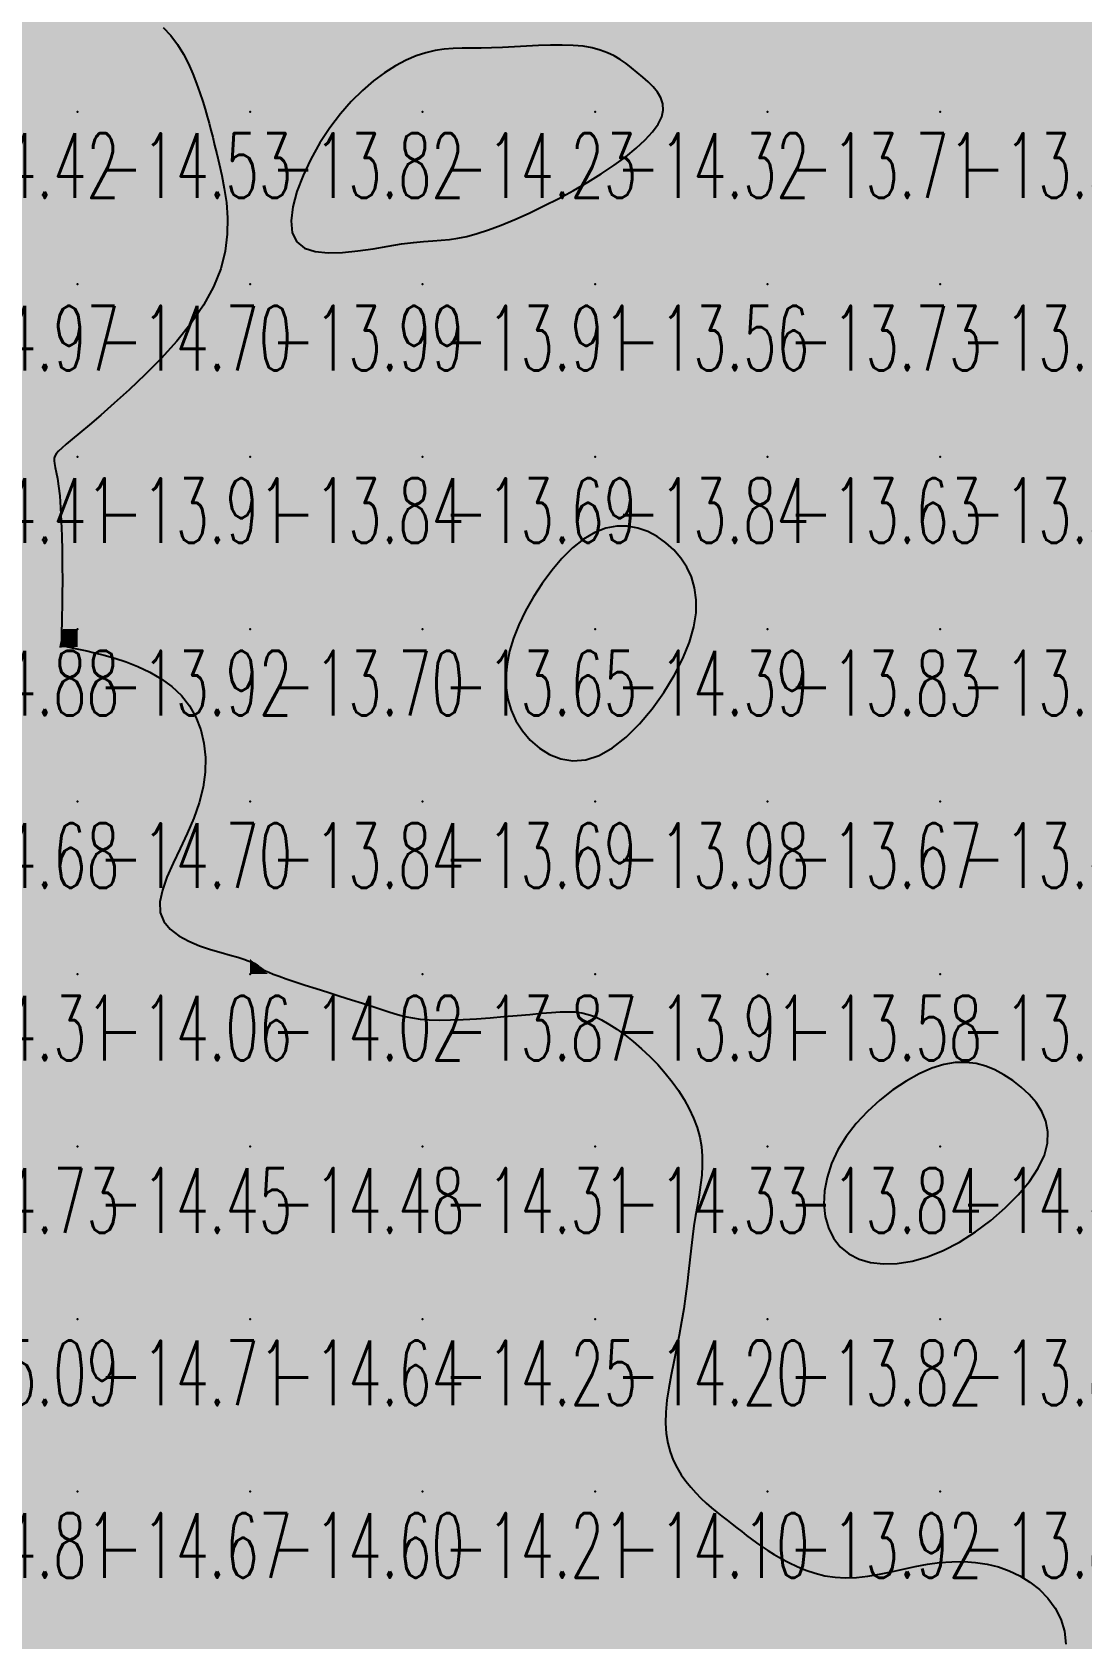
# Model space of a CAD drawing. Header units: millimetres. Extents: x 88261 to 90953, y 390274 to 392322.
# Drawn here: x 89897.6 to 89958.5, y 390488.7 to 390581.9 of the extents above; entities that cross this region are included whole.
import ezdxf
from ezdxf.enums import TextEntityAlignment as Align

# ---------------------------------------------------------------- set-up
doc = ezdxf.new("R2010")
doc.units = ezdxf.units.MM
doc.header["$LTSCALE"] = 25
for name, color, linetype in [('CN_03_00', 7, 'Continuous'), ('COTEAlt', 7, 'Continuous'), ('TN_COLORIAGE', 7, 'Continuous')]:
    doc.layers.add(name, color=color, linetype=linetype)
doc.styles.add('Simplex 1.0', font='Simplex.shx', dxfattribs={"width": 0.99, "height": 2.5})
doc.styles.get("Standard").update_dxf_attribs({"font": 'times.ttf'})

# ---------------------------------------------------------------- blocks, each defined once
blk = doc.blocks.new('COTE')
at = {"color": 0}
blk.add_point((0, 0), dxfattribs=at)
at = {"layer": 'COTEAlt'}
blk.add_attdef('ALT', text='', height=3.75, dxfattribs=at).set_placement((1.25, -1.25), align=Align.TOP_LEFT)

msp = doc.modelspace()

# ---------------------------------------------------------------- linework, layer by layer
at = {"layer": 'CN_03_00', "elevation": -14, "flags": 128}
msp.add_lwpolyline([(89905.209, 390582.118), (89905.65, 390581.65), (89906.039, 390581.133), (89906.379, 390580.582), (89906.675, 390580.01), (89906.931, 390579.434), (89907.151, 390578.869), (89907.34, 390578.328), (89907.503, 390577.828), (89907.642, 390577.378), (89907.765, 390576.964), (89907.875, 390576.569), (89907.98, 390576.173), (89908.084, 390575.758), (89908.193, 390575.307), (89908.313, 390574.799), (89908.449, 390574.217), (89908.602, 390573.548), (89908.752, 390572.795), (89908.872, 390571.969), (89908.937, 390571.08), (89908.921, 390570.138), (89908.799, 390569.151), (89908.546, 390568.131), (89908.135, 390567.087), (89907.552, 390566.029), (89906.825, 390564.975), (89905.992, 390563.939), (89905.092, 390562.941), (89904.164, 390561.996), (89903.246, 390561.121), (89902.377, 390560.334), (89901.595, 390559.651), (89900.932, 390559.084), (89900.384, 390558.624), (89899.941, 390558.256), (89899.592, 390557.964), (89899.327, 390557.735), (89899.134, 390557.554), (89899.004, 390557.405), (89898.925, 390557.274), (89898.887, 390557.147), (89898.884, 390557.006), (89898.908, 390556.835), (89898.953, 390556.619), (89899.012, 390556.34), (89899.079, 390555.983), (89899.147, 390555.531), (89899.209, 390554.967), (89899.259, 390554.283), (89899.299, 390553.504), (89899.328, 390552.659), (89899.348, 390551.782), (89899.359, 390550.903), (89899.364, 390550.055), (89899.361, 390549.269), (89899.354, 390548.577), (89899.342, 390548.002), (89899.329, 390547.54), (89899.318, 390547.175), (89899.312, 390546.896), (89899.313, 390546.687), (89899.326, 390546.537), (89899.352, 390546.43), (89899.396, 390546.355), (89899.46, 390546.297), (89899.554, 390546.251), (89899.686, 390546.21), (89899.865, 390546.167), (89900.101, 390546.118), (89900.402, 390546.055), (89900.777, 390545.974), (89901.236, 390545.867), (89901.782, 390545.729), (89902.398, 390545.554), (89903.061, 390545.336), (89903.747, 390545.069), (89904.434, 390544.747), (89905.099, 390544.365), (89905.719, 390543.916), (89906.272, 390543.394), (89906.737, 390542.796), (89907.109, 390542.129), (89907.388, 390541.401), (89907.57, 390540.623), (89907.654, 390539.802), (89907.639, 390538.948), (89907.523, 390538.071), (89907.303, 390537.178), (89906.985, 390536.281), (89906.601, 390535.389), (89906.188, 390534.515), (89905.785, 390533.67), (89905.431, 390532.866), (89905.163, 390532.114), (89905.02, 390531.426), (89905.04, 390530.814), (89905.248, 390530.286), (89905.619, 390529.837), (89906.115, 390529.459), (89906.695, 390529.143), (89907.323, 390528.882), (89907.959, 390528.667), (89908.564, 390528.489), (89909.1, 390528.341), (89909.537, 390528.215), (89909.881, 390528.108), (89910.144, 390528.016), (89910.34, 390527.937), (89910.484, 390527.868), (89910.588, 390527.807), (89910.667, 390527.75), (89910.734, 390527.695), (89910.802, 390527.64), (89910.885, 390527.58), (89910.993, 390527.513), (89911.14, 390527.437), (89911.336, 390527.347), (89911.594, 390527.241), (89911.926, 390527.115), (89912.344, 390526.968), (89912.855, 390526.796), (89913.441, 390526.604), (89914.083, 390526.398), (89914.758, 390526.184), (89915.445, 390525.967), (89916.122, 390525.752), (89916.768, 390525.546), (89917.36, 390525.354), (89917.886, 390525.181), (89918.358, 390525.028), (89918.796, 390524.896), (89919.222, 390524.786), (89919.655, 390524.698), (89920.116, 390524.633), (89920.626, 390524.592), (89921.205, 390524.575), (89921.867, 390524.582), (89922.596, 390524.61), (89923.37, 390524.654), (89924.167, 390524.711), (89924.965, 390524.774), (89925.741, 390524.841), (89926.473, 390524.907), (89927.138, 390524.967), (89927.721, 390525.016), (89928.232, 390525.05), (89928.684, 390525.062), (89929.094, 390525.046), (89929.478, 390524.997), (89929.85, 390524.907), (89930.227, 390524.773), (89930.623, 390524.586), (89931.05, 390524.344), (89931.504, 390524.051), (89931.976, 390523.711), (89932.457, 390523.33), (89932.94, 390522.913), (89933.416, 390522.467), (89933.877, 390521.996), (89934.313, 390521.506), (89934.718, 390521.002), (89935.088, 390520.486), (89935.42, 390519.961), (89935.711, 390519.427), (89935.959, 390518.886), (89936.16, 390518.34), (89936.313, 390517.791), (89936.414, 390517.24), (89936.462, 390516.689), (89936.464, 390516.136), (89936.429, 390515.578), (89936.364, 390515.013), (89936.279, 390514.438), (89936.181, 390513.853), (89936.079, 390513.253), (89935.982, 390512.637), (89935.895, 390512.002), (89935.817, 390511.35), (89935.742, 390510.68), (89935.667, 390509.993), (89935.586, 390509.288), (89935.496, 390508.568), (89935.391, 390507.831), (89935.268, 390507.08), (89935.124, 390506.314), (89934.966, 390505.542), (89934.806, 390504.77), (89934.654, 390504.007), (89934.52, 390503.261), (89934.415, 390502.54), (89934.348, 390501.851), (89934.33, 390501.203), (89934.37, 390500.602), (89934.463, 390500.046), (89934.602, 390499.533), (89934.783, 390499.058), (89934.999, 390498.62), (89935.243, 390498.214), (89935.509, 390497.839), (89935.791, 390497.489), (89936.083, 390497.164), (89936.383, 390496.859), (89936.687, 390496.574), (89936.994, 390496.305), (89937.3, 390496.05), (89937.603, 390495.808), (89937.901, 390495.575), (89938.191, 390495.35), (89938.472, 390495.13), (89938.748, 390494.914), (89939.026, 390494.7), (89939.31, 390494.486), (89939.608, 390494.27), (89939.925, 390494.051), (89940.266, 390493.827), (89940.639, 390493.595), (89941.046, 390493.357), (89941.488, 390493.119), (89941.963, 390492.891), (89942.47, 390492.683), (89943.006, 390492.504), (89943.569, 390492.362), (89944.159, 390492.268), (89944.772, 390492.231), (89945.408, 390492.257), (89946.063, 390492.334), (89946.734, 390492.451), (89947.418, 390492.591), (89948.111, 390492.742), (89948.812, 390492.89), (89949.516, 390493.02), (89950.22, 390493.119), (89950.922, 390493.174), (89951.617, 390493.181), (89952.303, 390493.135), (89952.975, 390493.033), (89953.63, 390492.872), (89954.264, 390492.647), (89954.874, 390492.356), (89955.457, 390491.995), (89956.005, 390491.561), (89956.501, 390491.057), (89956.924, 390490.485), (89957.253, 390489.849), (89957.469, 390489.153), (89957.549, 390488.4)], dxfattribs=at)
for points in [[(89924.072, 390570.389), (89924.809, 390570.666), (89925.599, 390570.993), (89926.429, 390571.365), (89927.282, 390571.774), (89928.142, 390572.214), (89928.994, 390572.677), (89929.822, 390573.156), (89930.61, 390573.645), (89931.348, 390574.139), (89932.024, 390574.633), (89932.628, 390575.122), (89933.149, 390575.601), (89933.577, 390576.067), (89933.9, 390576.513), (89934.109, 390576.936), (89934.197, 390577.331), (89934.175, 390577.701), (89934.062, 390578.047), (89933.872, 390578.372), (89933.624, 390578.68), (89933.333, 390578.972), (89933.016, 390579.25), (89932.69, 390579.519), (89932.368, 390579.779), (89932.043, 390580.027), (89931.708, 390580.258), (89931.354, 390580.47), (89930.97, 390580.658), (89930.549, 390580.817), (89930.081, 390580.944), (89929.558, 390581.034), (89928.973, 390581.085), (89928.338, 390581.104), (89927.666, 390581.096), (89926.971, 390581.07), (89926.267, 390581.034), (89925.569, 390580.994), (89924.889, 390580.959), (89924.243, 390580.935), (89923.64, 390580.927), (89923.074, 390580.928), (89922.534, 390580.925), (89922.012, 390580.908), (89921.496, 390580.866), (89920.976, 390580.787), (89920.443, 390580.66), (89919.885, 390580.475), (89919.297, 390580.222), (89918.682, 390579.896), (89918.048, 390579.497), (89917.405, 390579.021), (89916.758, 390578.467), (89916.116, 390577.833), (89915.487, 390577.116), (89914.878, 390576.314), (89914.3, 390575.432), (89913.774, 390574.497), (89913.321, 390573.544), (89912.964, 390572.606), (89912.725, 390571.718), (89912.629, 390570.913), (89912.696, 390570.225), (89912.949, 390569.69), (89913.402, 390569.329), (89914.023, 390569.126), (89914.773, 390569.05), (89915.61, 390569.073), (89916.496, 390569.165), (89917.388, 390569.299), (89918.247, 390569.445), (89919.033, 390569.573), (89919.716, 390569.663), (89920.31, 390569.721), (89920.84, 390569.761), (89921.331, 390569.796), (89921.808, 390569.84), (89922.296, 390569.909), (89922.821, 390570.014), (89923.407, 390570.171), (89924.072, 390570.389)], [(89926.035, 390541.339), (89926.49, 390540.802), (89927.019, 390540.336), (89927.615, 390539.966), (89928.267, 390539.713), (89928.967, 390539.604), (89929.707, 390539.66), (89930.476, 390539.905), (89931.265, 390540.354), (89932.056, 390540.981), (89932.829, 390541.75), (89933.563, 390542.626), (89934.239, 390543.573), (89934.838, 390544.556), (89935.34, 390545.54), (89935.724, 390546.489), (89935.977, 390547.374), (89936.103, 390548.192), (89936.114, 390548.945), (89936.02, 390549.635), (89935.832, 390550.267), (89935.56, 390550.841), (89935.216, 390551.363), (89934.81, 390551.833), (89934.352, 390552.252), (89933.849, 390552.612), (89933.307, 390552.899), (89932.732, 390553.103), (89932.131, 390553.211), (89931.509, 390553.212), (89930.873, 390553.093), (89930.229, 390552.843), (89929.584, 390552.456), (89928.947, 390551.947), (89928.327, 390551.336), (89927.735, 390550.646), (89927.18, 390549.896), (89926.672, 390549.107), (89926.221, 390548.301), (89925.836, 390547.499), (89925.526, 390546.717), (89925.295, 390545.96), (89925.144, 390545.227), (89925.075, 390544.518), (89925.09, 390543.833), (89925.192, 390543.173), (89925.383, 390542.536), (89925.663, 390541.923), (89926.035, 390541.339)], [(89951.369, 390511.701), (89952.297, 390512.288), (89953.191, 390512.955), (89954.029, 390513.68), (89954.783, 390514.441), (89955.43, 390515.219), (89955.945, 390515.992), (89956.301, 390516.739), (89956.483, 390517.442), (89956.504, 390518.099), (89956.386, 390518.709), (89956.149, 390519.273), (89955.817, 390519.791), (89955.41, 390520.263), (89954.949, 390520.69), (89954.458, 390521.071), (89953.952, 390521.405), (89953.432, 390521.686), (89952.894, 390521.905), (89952.333, 390522.054), (89951.745, 390522.124), (89951.125, 390522.108), (89950.47, 390521.996), (89949.774, 390521.781), (89949.037, 390521.458), (89948.277, 390521.034), (89947.512, 390520.522), (89946.762, 390519.933), (89946.049, 390519.28), (89945.391, 390518.573), (89944.81, 390517.825), (89944.325, 390517.047), (89943.952, 390516.252), (89943.694, 390515.453), (89943.549, 390514.666), (89943.515, 390513.906), (89943.591, 390513.187), (89943.776, 390512.524), (89944.067, 390511.933), (89944.462, 390511.428), (89944.96, 390511.021), (89945.55, 390510.718), (89946.222, 390510.521), (89946.965, 390510.433), (89947.769, 390510.455), (89948.622, 390510.591), (89949.514, 390510.843), (89950.434, 390511.213), (89951.369, 390511.701)]]:
    msp.add_lwpolyline(points, close=True, dxfattribs=at)
at = {"layer": 'TN_COLORIAGE', "color": 221}
for points in [[(89907.746, 390577.239, -13.577), (89905.815, 390582.806, -13.577), (89910.249, 390577.239, -13.577), (89910.249, 390587.239, -13.577)], [(89914.576, 390577.239, -13.648), (89920.249, 390581.221, -13.648), (89910.249, 390577.239, -13.648), (89920.249, 390587.239, -13.648)], [(89910.249, 390587.239, -13.648), (89910.249, 390577.239, -13.648), (89920.249, 390587.239, -13.648)], [(89920.249, 390581.221, -13.566), (89923.74, 390580.73, -13.566), (89920.249, 390587.239, -13.566), (89930.249, 390587.239, -13.566)], [(89923.74, 390580.73, -13.566), (89930.249, 390581.468, -13.566), (89930.249, 390587.239, -13.566)], [(89930.249, 390581.468, -13), (89932.611, 390579.602, -13), (89930.249, 390587.239, -13), (89940.044, 390587.034, -13)], [(89935.449, 390577.239, -13), (89932.611, 390579.602, -13), (89940.249, 390577.239, -13), (89940.044, 390587.034, -13)], [(89940.044, 390587.034, -13.707), (89940.249, 390586.864, -13.707), (89940.249, 390577.239, -13.707)], [(89940.249, 390577.239, -13), (89940.249, 390586.864, -13), (89950.249, 390587.239, -13), (89941.71, 390587.239, -13)], [(89940.249, 390577.239, -13.161), (89950.249, 390577.239, -13.161), (89950.249, 390587.239, -13.161)], [(89950.249, 390587.239, -13.404), (89950.249, 390577.239, -13.404), (89960.249, 390587.239, -13.404)], [(89950.249, 390577.239, -13.404), (89960.249, 390577.239, -13.404), (89960.249, 390587.239, -13.404)], [(89907.746, 390577.239, -13.823), (89908.216, 390575.206, -13.823), (89910.249, 390577.239, -13.823)], [(89910.087, 390567.239, -13.823), (89908.216, 390575.206, -13.823), (89910.249, 390567.239, -13.823), (89910.249, 390577.239, -13.823)], [(89910.718, 390567.709, -13.823), (89914.576, 390577.239, -13.823), (89910.249, 390567.239, -13.823), (89910.249, 390577.239, -13.823)], [(89930.249, 390567.239, -13.707), (89940.249, 390567.239, -13.707), (89940.249, 390577.239, -13.707)], [(89935.449, 390577.239, -13.558), (89930.249, 390573.055, -13.558), (89940.249, 390577.239, -13.558), (89930.249, 390567.239, -13.558)], [(89940.249, 390567.239, -13.34), (89950.249, 390567.239, -13.34), (89950.249, 390577.239, -13.34)], [(89940.249, 390577.239, -13.34), (89940.249, 390567.239, -13.34), (89950.249, 390577.239, -13.34)], [(89950.249, 390567.239, -13.798), (89960.249, 390567.239, -13.798), (89960.249, 390577.239, -13.798)], [(89950.249, 390577.239, -13.798), (89950.249, 390567.239, -13.798), (89960.249, 390577.239, -13.798)], [(89922.486, 390569.477, -13.558), (89930.249, 390573.055, -13.558), (89920.249, 390567.239, -13.558), (89930.249, 390567.239, -13.558)], [(89910.718, 390567.709, -13.908), (89920.249, 390570.064, -13.908), (89910.249, 390567.239, -13.908), (89920.249, 390567.239, -13.908)], [(89920.249, 390570.064, -13.908), (89922.486, 390569.477, -13.908), (89920.249, 390567.239, -13.908)], [(89910.087, 390567.239, -13.912), (89900.249, 390558.357, -13.912), (89910.249, 390567.239, -13.912), (89900.249, 390557.239, -13.912)], [(89900.249, 390557.239, -13.989), (89910.249, 390557.239, -13.989), (89910.249, 390567.239, -13.989)], [(89910.249, 390557.239, -13.908), (89920.249, 390557.239, -13.908), (89920.249, 390567.239, -13.908)], [(89910.249, 390567.239, -13.908), (89910.249, 390557.239, -13.908), (89920.249, 390567.239, -13.908)], [(89920.249, 390557.239, -13.558), (89930.249, 390557.239, -13.558), (89930.249, 390567.239, -13.558)], [(89920.249, 390567.239, -13.558), (89920.249, 390557.239, -13.558), (89930.249, 390567.239, -13.558)], [(89930.249, 390557.239, -13.727), (89940.249, 390557.239, -13.727), (89940.249, 390567.239, -13.727)], [(89930.249, 390567.239, -13.727), (89930.249, 390557.239, -13.727), (89940.249, 390567.239, -13.727)], [(89940.249, 390557.239, -13.136), (89950.249, 390557.239, -13.136), (89950.249, 390567.239, -13.136)], [(89940.249, 390567.239, -13.136), (89940.249, 390557.239, -13.136), (89950.249, 390567.239, -13.136)], [(89950.249, 390567.239, -13.139), (89950.249, 390557.239, -13.139), (89960.249, 390567.239, -13.139)], [(89950.249, 390557.239, -13.139), (89960.249, 390557.239, -13.139), (89960.249, 390567.239, -13.139)], [(89898.49, 390557.239, -13.912), (89900.249, 390558.357, -13.912), (89900.249, 390557.239, -13.912)], [(89898.49, 390557.239, -13.912), (89899.34, 390556.331, -13.912), (89900.249, 390557.239, -13.912)], [(89899.4, 390547.239, -13.912), (89899.34, 390556.331, -13.912), (89900.249, 390547.239, -13.912), (89900.249, 390557.239, -13.912)], [(89900.249, 390547.239, -13.837), (89910.249, 390547.239, -13.837), (89910.249, 390557.239, -13.837)], [(89900.249, 390557.239, -13.837), (89900.249, 390547.239, -13.837), (89910.249, 390557.239, -13.837)], [(89910.249, 390547.239, -13.695), (89920.249, 390547.239, -13.695), (89920.249, 390557.239, -13.695)], [(89910.249, 390557.239, -13.695), (89910.249, 390547.239, -13.695), (89920.249, 390557.239, -13.695)], [(89930.249, 390554.369, -13.646), (89925.023, 390547.239, -13.646), (89930.249, 390557.239, -13.646), (89920.249, 390547.239, -13.646)], [(89920.249, 390557.239, -13.844), (89920.249, 390547.239, -13.844), (89930.249, 390557.239, -13.844)], [(89930.249, 390554.369, -13.628), (89935.356, 390552.347, -13.628), (89930.249, 390557.239, -13.628), (89940.249, 390557.239, -13.628)], [(89937.185, 390547.239, -13.628), (89935.356, 390552.347, -13.628), (89940.249, 390547.239, -13.628), (89940.249, 390557.239, -13.628)], [(89940.249, 390547.239, -13.377), (89950.249, 390547.239, -13.377), (89950.249, 390557.239, -13.377)], [(89940.249, 390557.239, -13.377), (89940.249, 390547.239, -13.377), (89950.249, 390557.239, -13.377)], [(89950.249, 390547.239, -13.016), (89960.249, 390547.239, -13.016), (89960.249, 390557.239, -13.016)], [(89950.249, 390557.239, -13.016), (89950.249, 390547.239, -13.016), (89960.249, 390557.239, -13.016)], [(89899.181, 390546.172, -13.919), (89900.249, 390546.2, -13.919), (89900.249, 390547.239, -13.919)], [(89899.181, 390546.172, -13.919), (89899.4, 390547.239, -13.919), (89900.249, 390547.239, -13.919)], [(89900.249, 390546.2, -13.699), (89907.24, 390544.231, -13.699), (89900.249, 390547.239, -13.699), (89910.249, 390547.239, -13.699)], [(89908.421, 390537.239, -13.699), (89907.24, 390544.231, -13.699), (89910.249, 390537.239, -13.699), (89910.249, 390547.239, -13.699)], [(89910.249, 390537.239, -13.646), (89920.249, 390537.239, -13.646), (89920.249, 390547.239, -13.646)], [(89910.249, 390547.239, -13.646), (89910.249, 390537.239, -13.646), (89920.249, 390547.239, -13.646)], [(89924.677, 390541.668, -13.646), (89925.023, 390547.239, -13.646), (89920.249, 390537.239, -13.646), (89920.249, 390547.239, -13.646)], [(89930.249, 390537.239, -13.829), (89940.249, 390537.239, -13.829), (89940.249, 390547.239, -13.829)], [(89930.249, 390537.631, -13.829), (89937.185, 390547.239, -13.829), (89930.249, 390537.239, -13.829), (89940.249, 390547.239, -13.829)], [(89940.249, 390537.239, -13.785), (89950.249, 390537.239, -13.785), (89950.249, 390547.239, -13.785)], [(89940.249, 390547.239, -13.785), (89940.249, 390537.239, -13.785), (89950.249, 390547.239, -13.785)], [(89950.249, 390537.239, -13.3), (89960.249, 390537.239, -13.3), (89960.249, 390547.239, -13.3)], [(89950.249, 390547.239, -13.3), (89950.249, 390537.239, -13.3), (89960.249, 390547.239, -13.3)], [(89930.249, 390537.631, -13.692), (89924.677, 390541.668, -13.692), (89930.249, 390537.239, -13.692), (89920.249, 390537.239, -13.692)], [(89902.892, 390529.883, -13.843), (89908.421, 390537.239, -13.843), (89910.249, 390537.239, -13.843)], [(89910.249, 390528.115, -13.843), (89902.892, 390529.883, -13.843), (89910.249, 390537.239, -13.843)], [(89910.249, 390528.115, -13.692), (89910.714, 390527.704, -13.692), (89910.249, 390537.239, -13.692), (89920.249, 390537.239, -13.692)], [(89911.299, 390527.239, -13.692), (89910.714, 390527.704, -13.692), (89920.249, 390527.239, -13.692), (89920.249, 390537.239, -13.692)], [(89920.249, 390527.239, -13.984), (89930.249, 390527.239, -13.984), (89930.249, 390537.239, -13.984)], [(89920.249, 390537.239, -13.984), (89920.249, 390527.239, -13.984), (89930.249, 390537.239, -13.984)], [(89930.249, 390537.239, -13.665), (89930.249, 390527.239, -13.665), (89940.249, 390537.239, -13.665)], [(89930.249, 390527.239, -13.665), (89940.249, 390527.239, -13.665), (89940.249, 390537.239, -13.665)], [(89940.249, 390537.239, -13.432), (89940.249, 390527.239, -13.432), (89950.249, 390537.239, -13.432)], [(89940.249, 390527.239, -13.432), (89950.249, 390527.239, -13.432), (89950.249, 390537.239, -13.432)], [(89950.249, 390527.239, -13.043), (89960.249, 390527.239, -13.043), (89960.249, 390537.239, -13.043)], [(89950.249, 390537.239, -13.043), (89950.249, 390527.239, -13.043), (89960.249, 390537.239, -13.043)], [(89911.299, 390527.239, -13.872), (89918.154, 390525.144, -13.872), (89920.249, 390527.239, -13.872)], [(89920.249, 390524.308, -13.872), (89918.154, 390525.144, -13.872), (89920.249, 390527.239, -13.872)], [(89928.083, 390525.073, -13.872), (89920.249, 390524.308, -13.872), (89930.249, 390527.239, -13.872), (89920.249, 390527.239, -13.872)], [(89928.083, 390525.073, -13.915), (89930.249, 390525.199, -13.915), (89930.249, 390527.239, -13.915)], [(89930.249, 390525.199, -13.578), (89934.659, 390521.649, -13.578), (89930.249, 390527.239, -13.578), (89940.249, 390527.239, -13.578)], [(89936.995, 390517.239, -13.578), (89934.659, 390521.649, -13.578), (89940.249, 390517.239, -13.578), (89940.249, 390527.239, -13.578)], [(89940.249, 390527.239, -13.698), (89940.249, 390517.239, -13.698), (89950.249, 390527.239, -13.698)], [(89943.085, 390517.239, -13.698), (89950.249, 390522.974, -13.698), (89940.249, 390517.239, -13.698), (89950.249, 390527.239, -13.698)], [(89950.249, 390522.974, -13.465), (89954.562, 390521.553, -13.465), (89950.249, 390527.239, -13.465), (89960.249, 390527.239, -13.465)], [(89958.249, 390517.239, -13.465), (89954.562, 390521.553, -13.465), (89960.249, 390517.239, -13.465), (89960.249, 390527.239, -13.465)], [(89935.845, 390512.835, -13.817), (89935.517, 390507.239, -13.817), (89940.249, 390517.239, -13.817), (89940.249, 390507.239, -13.817)], [(89935.845, 390512.835, -13.839), (89936.995, 390517.239, -13.839), (89940.249, 390517.239, -13.839)], [(89943.085, 390517.239, -13.817), (89943.36, 390510.351, -13.817), (89940.249, 390517.239, -13.817), (89940.249, 390507.239, -13.817)], [(89958.249, 390517.239, -13.851), (89950.249, 390509.922, -13.851), (89960.249, 390517.239, -13.851), (89950.249, 390507.239, -13.851)], [(89950.249, 390507.239, -13.899), (89960.249, 390507.239, -13.899), (89960.249, 390517.239, -13.899)], [(89950.249, 390509.922, -13.817), (89943.36, 390510.351, -13.817), (89950.249, 390507.239, -13.817), (89940.249, 390507.239, -13.817)], [(89933.695, 390500.685, -13.817), (89935.517, 390507.239, -13.817), (89940.249, 390507.239, -13.817)], [(89935.687, 390497.239, -13.817), (89933.695, 390500.685, -13.817), (89940.249, 390497.239, -13.817), (89940.249, 390507.239, -13.817)], [(89940.249, 390497.239, -13.851), (89950.249, 390497.239, -13.851), (89950.249, 390507.239, -13.851)], [(89940.249, 390507.239, -13.851), (89940.249, 390497.239, -13.851), (89950.249, 390507.239, -13.851)], [(89950.249, 390507.239, -13.545), (89950.249, 390497.239, -13.545), (89960.249, 390507.239, -13.545)], [(89950.249, 390497.239, -13.545), (89960.249, 390497.239, -13.545), (89960.249, 390507.239, -13.545)], [(89935.687, 390497.239, -13.919), (89938.303, 390495.293, -13.919), (89940.249, 390497.239, -13.919)], [(89940.249, 390493.688, -13.919), (89938.303, 390495.293, -13.919), (89940.249, 390497.239, -13.919)], [(89940.249, 390493.688, -13.804), (89944.534, 390491.525, -13.804), (89940.249, 390497.239, -13.804), (89950.249, 390497.239, -13.804)], [(89944.534, 390491.525, -13.804), (89950.249, 390493.602, -13.804), (89950.249, 390497.239, -13.804)], [(89950.249, 390493.602, -13.725), (89955.792, 390492.782, -13.725), (89950.249, 390497.239, -13.725), (89960.249, 390497.239, -13.725)], [(89959.324, 390487.239, -13.725), (89955.792, 390492.782, -13.725), (89960.249, 390487.239, -13.725), (89960.249, 390497.239, -13.725)]]:
    msp.add_solid(points, dxfattribs=at)
at = {"layer": 'TN_COLORIAGE', "color": 231}
for points in [[(89900.249, 390577.239, -14), (89900.249, 390584.245, -14), (89890.249, 390577.239, -14), (89896.736, 390583.726, -14)], [(89905.815, 390582.806, -14.532), (89900.249, 390584.245, -14.532), (89900.249, 390577.239, -14.532)], [(89905.815, 390582.806, -14.532), (89907.746, 390577.239, -14.532), (89900.249, 390577.239, -14.532)], [(89920.249, 390581.221, -14.233), (89914.576, 390577.239, -14.233), (89920.249, 390577.239, -14.233)], [(89930.249, 390577.239, -14), (89930.249, 390581.468, -14), (89920.249, 390577.239, -14), (89923.74, 390580.73, -14)], [(89923.74, 390580.73, -14.233), (89920.249, 390581.221, -14.233), (89920.249, 390577.239, -14.233)], [(89932.611, 390579.602, -14.318), (89930.249, 390581.468, -14.318), (89930.249, 390577.239, -14.318)], [(89932.611, 390579.602, -14.318), (89935.449, 390577.239, -14.318), (89930.249, 390577.239, -14.318)], [(89890.249, 390577.239, -14.532), (89890.249, 390567.239, -14.532), (89900.249, 390577.239, -14.532)], [(89890.249, 390567.239, -14.532), (89900.249, 390567.239, -14.532), (89900.249, 390577.239, -14.532)], [(89900.249, 390567.239, -14), (89908.216, 390575.206, -14), (89900.249, 390577.239, -14), (89907.746, 390577.239, -14)], [(89920.249, 390570.064, -14.233), (89910.718, 390567.709, -14.233), (89920.249, 390577.239, -14.233)], [(89914.576, 390577.239, -14.233), (89910.718, 390567.709, -14.233), (89920.249, 390577.239, -14.233)], [(89930.249, 390577.239, -14), (89922.486, 390569.477, -14), (89920.249, 390577.239, -14), (89920.249, 390570.064, -14)], [(89930.249, 390573.055, -14.318), (89922.486, 390569.477, -14.318), (89930.249, 390577.239, -14.318)], [(89930.249, 390573.055, -14.318), (89935.449, 390577.239, -14.318), (89930.249, 390577.239, -14.318)], [(89908.216, 390575.206, -14.696), (89910.087, 390567.239, -14.696), (89900.249, 390567.239, -14.696)], [(89890.249, 390567.239, -14.696), (89890.249, 390557.239, -14.696), (89900.249, 390567.239, -14.696)], [(89900.249, 390567.239, -14), (89900.249, 390558.357, -14), (89890.249, 390557.239, -14), (89898.49, 390557.239, -14)], [(89900.249, 390558.357, -14.696), (89910.087, 390567.239, -14.696), (89900.249, 390567.239, -14.696)], [(89890.249, 390547.239, -14), (89899.34, 390556.331, -14), (89890.249, 390557.239, -14), (89898.49, 390557.239, -14)], [(89899.34, 390556.331, -14.876), (89899.4, 390547.239, -14.876), (89890.249, 390547.239, -14.876)], [(89925.023, 390547.239, -14.388), (89930.249, 390554.369, -14.388), (89930.249, 390547.239, -14.388)], [(89935.356, 390552.347, -14.388), (89930.249, 390554.369, -14.388), (89930.249, 390547.239, -14.388)], [(89935.356, 390552.347, -14.388), (89937.185, 390547.239, -14.388), (89930.249, 390547.239, -14.388)], [(89890.249, 390547.239, -14), (89899.4, 390547.239, -14), (89890.249, 390537.239, -14), (89899.181, 390546.172, -14)], [(89925.023, 390547.239, -14.388), (89924.677, 390541.668, -14.388), (89930.249, 390547.239, -14.388)], [(89924.677, 390541.668, -14.388), (89930.249, 390537.631, -14.388), (89930.249, 390547.239, -14.388)], [(89937.185, 390547.239, -14.388), (89930.249, 390537.631, -14.388), (89930.249, 390547.239, -14.388)], [(89900.249, 390537.239, -14), (89900.249, 390546.2, -14), (89890.249, 390537.239, -14), (89899.181, 390546.172, -14)], [(89907.24, 390544.231, -14.7), (89900.249, 390546.2, -14.7), (89900.249, 390537.239, -14.7)], [(89907.24, 390544.231, -14.7), (89908.421, 390537.239, -14.7), (89900.249, 390537.239, -14.7)], [(89890.249, 390537.239, -14.7), (89890.249, 390527.239, -14.7), (89900.249, 390537.239, -14.7)], [(89890.249, 390527.239, -14.7), (89900.249, 390527.239, -14.7), (89900.249, 390537.239, -14.7)], [(89900.249, 390537.239, -14), (89908.421, 390537.239, -14), (89900.249, 390527.239, -14), (89902.892, 390529.883, -14)], [(89900.249, 390527.239, -14), (89902.892, 390529.883, -14), (89910.249, 390527.239, -14), (89910.249, 390528.115, -14)], [(89910.714, 390527.704, -14.015), (89910.249, 390528.115, -14.015), (89910.249, 390527.239, -14.015)], [(89910.714, 390527.704, -14.015), (89911.299, 390527.239, -14.015), (89910.249, 390527.239, -14.015)], [(89890.249, 390527.239, -14.056), (89890.249, 390517.239, -14.056), (89900.249, 390527.239, -14.056)], [(89890.249, 390517.239, -14.056), (89900.249, 390517.239, -14.056), (89900.249, 390527.239, -14.056)], [(89900.249, 390527.239, -14.015), (89900.249, 390517.239, -14.015), (89910.249, 390527.239, -14.015)], [(89900.249, 390517.239, -14.015), (89910.249, 390517.239, -14.015), (89910.249, 390527.239, -14.015)], [(89910.249, 390517.239, -14), (89918.154, 390525.144, -14), (89910.249, 390527.239, -14), (89911.299, 390527.239, -14)], [(89910.249, 390517.239, -14), (89918.154, 390525.144, -14), (89920.249, 390517.239, -14), (89920.249, 390524.308, -14)], [(89930.249, 390517.239, -14), (89930.249, 390525.199, -14), (89920.249, 390517.239, -14), (89928.083, 390525.073, -14)], [(89920.249, 390524.308, -14.309), (89928.083, 390525.073, -14.309), (89920.249, 390517.239, -14.309)], [(89934.659, 390521.649, -14.333), (89930.249, 390525.199, -14.333), (89930.249, 390517.239, -14.333)], [(89950.249, 390522.974, -14.406), (89943.085, 390517.239, -14.406), (89950.249, 390517.239, -14.406)], [(89954.562, 390521.553, -14.406), (89950.249, 390522.974, -14.406), (89950.249, 390517.239, -14.406)], [(89934.659, 390521.649, -14.333), (89936.995, 390517.239, -14.333), (89930.249, 390517.239, -14.333)], [(89954.562, 390521.553, -14.406), (89958.249, 390517.239, -14.406), (89950.249, 390517.239, -14.406)], [(89890.249, 390509.687, -14.448), (89891.624, 390508.615, -14.448), (89890.249, 390517.239, -14.448), (89900.249, 390517.239, -14.448)], [(89892.603, 390507.239, -14.448), (89891.624, 390508.615, -14.448), (89900.249, 390507.239, -14.448), (89900.249, 390517.239, -14.448)], [(89900.249, 390517.239, -14.483), (89900.249, 390507.239, -14.483), (89910.249, 390517.239, -14.483)], [(89900.249, 390507.239, -14.483), (89910.249, 390507.239, -14.483), (89910.249, 390517.239, -14.483)], [(89910.249, 390517.239, -14.309), (89910.249, 390507.239, -14.309), (89920.249, 390517.239, -14.309)], [(89910.249, 390507.239, -14.309), (89920.249, 390507.239, -14.309), (89920.249, 390517.239, -14.309)], [(89920.249, 390517.239, -14.333), (89920.249, 390507.239, -14.333), (89930.249, 390517.239, -14.333)], [(89920.249, 390507.239, -14.333), (89930.249, 390507.239, -14.333), (89930.249, 390517.239, -14.333)], [(89930.249, 390517.239, -14), (89936.995, 390517.239, -14), (89930.249, 390507.239, -14), (89935.845, 390512.835, -14)], [(89943.36, 390510.351, -14.406), (89943.085, 390517.239, -14.406), (89950.249, 390517.239, -14.406)], [(89943.36, 390510.351, -14.406), (89950.249, 390509.922, -14.406), (89950.249, 390517.239, -14.406)], [(89950.249, 390509.922, -14.406), (89958.249, 390517.239, -14.406), (89950.249, 390517.239, -14.406)], [(89935.517, 390507.239, -14.204), (89935.845, 390512.835, -14.204), (89930.249, 390507.239, -14.204)], [(89890.249, 390504.057, -14.714), (89892.603, 390507.239, -14.714), (89890.249, 390497.239, -14.714), (89900.249, 390507.239, -14.714)], [(89890.249, 390497.239, -14.714), (89900.249, 390497.239, -14.714), (89900.249, 390507.239, -14.714)], [(89900.249, 390507.239, -14.642), (89900.249, 390497.239, -14.642), (89910.249, 390507.239, -14.642)], [(89900.249, 390497.239, -14.642), (89910.249, 390497.239, -14.642), (89910.249, 390507.239, -14.642)], [(89910.249, 390507.239, -14.253), (89910.249, 390497.239, -14.253), (89920.249, 390507.239, -14.253)], [(89910.249, 390497.239, -14.253), (89920.249, 390497.239, -14.253), (89920.249, 390507.239, -14.253)], [(89920.249, 390507.239, -14.204), (89920.249, 390497.239, -14.204), (89930.249, 390507.239, -14.204)], [(89920.249, 390497.239, -14.204), (89930.249, 390497.239, -14.204), (89930.249, 390507.239, -14.204)], [(89930.249, 390507.239, -14), (89935.517, 390507.239, -14), (89930.249, 390497.239, -14), (89933.695, 390500.685, -14)], [(89933.695, 390500.685, -14.096), (89935.687, 390497.239, -14.096), (89930.249, 390497.239, -14.096)], [(89890.249, 390492.176, -14.669), (89893.82, 390490.811, -14.669), (89890.249, 390497.239, -14.669), (89900.249, 390497.239, -14.669)], [(89895.696, 390487.239, -14.669), (89893.82, 390490.811, -14.669), (89900.249, 390487.239, -14.669), (89900.249, 390497.239, -14.669)], [(89900.249, 390487.239, -14.6), (89910.249, 390487.239, -14.6), (89910.249, 390497.239, -14.6)], [(89900.249, 390497.239, -14.6), (89900.249, 390487.239, -14.6), (89910.249, 390497.239, -14.6)], [(89910.249, 390497.239, -14.209), (89910.249, 390487.239, -14.209), (89920.249, 390497.239, -14.209)], [(89910.249, 390487.239, -14.209), (89920.249, 390487.239, -14.209), (89920.249, 390497.239, -14.209)], [(89920.249, 390497.239, -14.096), (89920.249, 390487.239, -14.096), (89930.249, 390497.239, -14.096)], [(89920.249, 390487.239, -14.096), (89930.249, 390487.239, -14.096), (89930.249, 390497.239, -14.096)], [(89930.249, 390487.239, -14), (89938.303, 390495.293, -14), (89930.249, 390497.239, -14), (89935.687, 390497.239, -14)], [(89930.249, 390487.239, -14), (89938.303, 390495.293, -14), (89940.249, 390487.239, -14), (89940.249, 390493.688, -14)], [(89944.534, 390491.525, -14.147), (89940.249, 390493.688, -14.147), (89940.249, 390487.239, -14.147)], [(89950.249, 390487.239, -14), (89950.249, 390493.602, -14), (89940.249, 390487.239, -14), (89944.534, 390491.525, -14)], [(89955.792, 390492.782, -14.342), (89950.249, 390493.602, -14.342), (89950.249, 390487.239, -14.342)], [(89955.792, 390492.782, -14.342), (89959.324, 390487.239, -14.342), (89950.249, 390487.239, -14.342)]]:
    msp.add_solid(points, dxfattribs=at)

# ---------------------------------------------------------------- block references
at = {"layer": 'COTEAlt'}
ref = msp.add_blockref('COTE', (89890.249, 390577.239), dxfattribs=at)
ref.add_attrib('ALT', '-14.42', dxfattribs={"height": 3.75, "style": 'Simplex 1.0', "width": 0.6}).set_placement((89891.499, 390575.989), align=Align.TOP_LEFT)
ref = msp.add_blockref('COTE', (89900.249, 390577.239), dxfattribs=at)
ref.add_attrib('ALT', '-14.53', dxfattribs={"height": 3.75, "style": 'Simplex 1.0', "width": 0.6}).set_placement((89901.499, 390575.989), align=Align.TOP_LEFT)
ref = msp.add_blockref('COTE', (89910.249, 390577.239), dxfattribs=at)
ref.add_attrib('ALT', '-13.82', dxfattribs={"height": 3.75, "style": 'Simplex 1.0', "width": 0.6}).set_placement((89911.499, 390575.989), align=Align.TOP_LEFT)
ref = msp.add_blockref('COTE', (89920.249, 390577.239), dxfattribs=at)
ref.add_attrib('ALT', '-14.23', dxfattribs={"height": 3.75, "style": 'Simplex 1.0', "width": 0.6}).set_placement((89921.499, 390575.989), align=Align.TOP_LEFT)
ref = msp.add_blockref('COTE', (89930.249, 390577.239), dxfattribs=at)
ref.add_attrib('ALT', '-14.32', dxfattribs={"height": 3.75, "style": 'Simplex 1.0', "width": 0.6}).set_placement((89931.499, 390575.989), align=Align.TOP_LEFT)
ref = msp.add_blockref('COTE', (89940.249, 390577.239), dxfattribs=at)
ref.add_attrib('ALT', '-13.71', dxfattribs={"height": 3.75, "style": 'Simplex 1.0', "width": 0.6}).set_placement((89941.499, 390575.989), align=Align.TOP_LEFT)
ref = msp.add_blockref('COTE', (89950.249, 390577.239), dxfattribs=at)
ref.add_attrib('ALT', '-13.34', dxfattribs={"height": 3.75, "style": 'Simplex 1.0', "width": 0.6}).set_placement((89951.499, 390575.989), align=Align.TOP_LEFT)
ref = msp.add_blockref('COTE', (89890.249, 390567.239), dxfattribs=at)
ref.add_attrib('ALT', '-14.97', dxfattribs={"height": 3.75, "style": 'Simplex 1.0', "width": 0.6}).set_placement((89891.499, 390565.989), align=Align.TOP_LEFT)
ref = msp.add_blockref('COTE', (89900.249, 390567.239), dxfattribs=at)
ref.add_attrib('ALT', '-14.70', dxfattribs={"height": 3.75, "style": 'Simplex 1.0', "width": 0.6}).set_placement((89901.499, 390565.989), align=Align.TOP_LEFT)
ref = msp.add_blockref('COTE', (89910.249, 390567.239), dxfattribs=at)
ref.add_attrib('ALT', '-13.99', dxfattribs={"height": 3.75, "style": 'Simplex 1.0', "width": 0.6}).set_placement((89911.499, 390565.989), align=Align.TOP_LEFT)
ref = msp.add_blockref('COTE', (89920.249, 390567.239), dxfattribs=at)
ref.add_attrib('ALT', '-13.91', dxfattribs={"height": 3.75, "style": 'Simplex 1.0', "width": 0.6}).set_placement((89921.499, 390565.989), align=Align.TOP_LEFT)
ref = msp.add_blockref('COTE', (89930.249, 390567.239), dxfattribs=at)
ref.add_attrib('ALT', '-13.56', dxfattribs={"height": 3.75, "style": 'Simplex 1.0', "width": 0.6}).set_placement((89931.499, 390565.989), align=Align.TOP_LEFT)
ref = msp.add_blockref('COTE', (89940.249, 390567.239), dxfattribs=at)
ref.add_attrib('ALT', '-13.73', dxfattribs={"height": 3.75, "style": 'Simplex 1.0', "width": 0.6}).set_placement((89941.499, 390565.989), align=Align.TOP_LEFT)
ref = msp.add_blockref('COTE', (89950.249, 390567.239), dxfattribs=at)
ref.add_attrib('ALT', '-13.14', dxfattribs={"height": 3.75, "style": 'Simplex 1.0', "width": 0.6}).set_placement((89951.499, 390565.989), align=Align.TOP_LEFT)
ref = msp.add_blockref('COTE', (89890.249, 390557.239), dxfattribs=at)
ref.add_attrib('ALT', '-14.41', dxfattribs={"height": 3.75, "style": 'Simplex 1.0', "width": 0.6}).set_placement((89891.499, 390555.989), align=Align.TOP_LEFT)
ref = msp.add_blockref('COTE', (89900.249, 390557.239), dxfattribs=at)
ref.add_attrib('ALT', '-13.91', dxfattribs={"height": 3.75, "style": 'Simplex 1.0', "width": 0.6}).set_placement((89901.499, 390555.989), align=Align.TOP_LEFT)
ref = msp.add_blockref('COTE', (89910.249, 390557.239), dxfattribs=at)
ref.add_attrib('ALT', '-13.84', dxfattribs={"height": 3.75, "style": 'Simplex 1.0', "width": 0.6}).set_placement((89911.499, 390555.989), align=Align.TOP_LEFT)
ref = msp.add_blockref('COTE', (89920.249, 390557.239), dxfattribs=at)
ref.add_attrib('ALT', '-13.69', dxfattribs={"height": 3.75, "style": 'Simplex 1.0', "width": 0.6}).set_placement((89921.499, 390555.989), align=Align.TOP_LEFT)
ref = msp.add_blockref('COTE', (89930.249, 390557.239), dxfattribs=at)
ref.add_attrib('ALT', '-13.84', dxfattribs={"height": 3.75, "style": 'Simplex 1.0', "width": 0.6}).set_placement((89931.499, 390555.989), align=Align.TOP_LEFT)
ref = msp.add_blockref('COTE', (89940.249, 390557.239), dxfattribs=at)
ref.add_attrib('ALT', '-13.63', dxfattribs={"height": 3.75, "style": 'Simplex 1.0', "width": 0.6}).set_placement((89941.499, 390555.989), align=Align.TOP_LEFT)
ref = msp.add_blockref('COTE', (89950.249, 390557.239), dxfattribs=at)
ref.add_attrib('ALT', '-13.38', dxfattribs={"height": 3.75, "style": 'Simplex 1.0', "width": 0.6}).set_placement((89951.499, 390555.989), align=Align.TOP_LEFT)
ref = msp.add_blockref('COTE', (89890.249, 390547.239), dxfattribs=at)
ref.add_attrib('ALT', '-14.88', dxfattribs={"height": 3.75, "style": 'Simplex 1.0', "width": 0.6}).set_placement((89891.499, 390545.989), align=Align.TOP_LEFT)
ref = msp.add_blockref('COTE', (89900.249, 390547.239), dxfattribs=at)
ref.add_attrib('ALT', '-13.92', dxfattribs={"height": 3.75, "style": 'Simplex 1.0', "width": 0.6}).set_placement((89901.499, 390545.989), align=Align.TOP_LEFT)
ref = msp.add_blockref('COTE', (89910.249, 390547.239), dxfattribs=at)
ref.add_attrib('ALT', '-13.70', dxfattribs={"height": 3.75, "style": 'Simplex 1.0', "width": 0.6}).set_placement((89911.499, 390545.989), align=Align.TOP_LEFT)
ref = msp.add_blockref('COTE', (89920.249, 390547.239), dxfattribs=at)
ref.add_attrib('ALT', '-13.65', dxfattribs={"height": 3.75, "style": 'Simplex 1.0', "width": 0.6}).set_placement((89921.499, 390545.989), align=Align.TOP_LEFT)
ref = msp.add_blockref('COTE', (89930.249, 390547.239), dxfattribs=at)
ref.add_attrib('ALT', '-14.39', dxfattribs={"height": 3.75, "style": 'Simplex 1.0', "width": 0.6}).set_placement((89931.499, 390545.989), align=Align.TOP_LEFT)
ref = msp.add_blockref('COTE', (89940.249, 390547.239), dxfattribs=at)
ref.add_attrib('ALT', '-13.83', dxfattribs={"height": 3.75, "style": 'Simplex 1.0', "width": 0.6}).set_placement((89941.499, 390545.989), align=Align.TOP_LEFT)
ref = msp.add_blockref('COTE', (89950.249, 390547.239), dxfattribs=at)
ref.add_attrib('ALT', '-13.79', dxfattribs={"height": 3.75, "style": 'Simplex 1.0', "width": 0.6}).set_placement((89951.499, 390545.989), align=Align.TOP_LEFT)
ref = msp.add_blockref('COTE', (89890.249, 390537.239), dxfattribs=at)
ref.add_attrib('ALT', '-14.68', dxfattribs={"height": 3.75, "style": 'Simplex 1.0', "width": 0.6}).set_placement((89891.499, 390535.989), align=Align.TOP_LEFT)
ref = msp.add_blockref('COTE', (89900.249, 390537.239), dxfattribs=at)
ref.add_attrib('ALT', '-14.70', dxfattribs={"height": 3.75, "style": 'Simplex 1.0', "width": 0.6}).set_placement((89901.499, 390535.989), align=Align.TOP_LEFT)
ref = msp.add_blockref('COTE', (89910.249, 390537.239), dxfattribs=at)
ref.add_attrib('ALT', '-13.84', dxfattribs={"height": 3.75, "style": 'Simplex 1.0', "width": 0.6}).set_placement((89911.499, 390535.989), align=Align.TOP_LEFT)
ref = msp.add_blockref('COTE', (89920.249, 390537.239), dxfattribs=at)
ref.add_attrib('ALT', '-13.69', dxfattribs={"height": 3.75, "style": 'Simplex 1.0', "width": 0.6}).set_placement((89921.499, 390535.989), align=Align.TOP_LEFT)
ref = msp.add_blockref('COTE', (89930.249, 390537.239), dxfattribs=at)
ref.add_attrib('ALT', '-13.98', dxfattribs={"height": 3.75, "style": 'Simplex 1.0', "width": 0.6}).set_placement((89931.499, 390535.989), align=Align.TOP_LEFT)
ref = msp.add_blockref('COTE', (89940.249, 390537.239), dxfattribs=at)
ref.add_attrib('ALT', '-13.67', dxfattribs={"height": 3.75, "style": 'Simplex 1.0', "width": 0.6}).set_placement((89941.499, 390535.989), align=Align.TOP_LEFT)
ref = msp.add_blockref('COTE', (89950.249, 390537.239), dxfattribs=at)
ref.add_attrib('ALT', '-13.43', dxfattribs={"height": 3.75, "style": 'Simplex 1.0', "width": 0.6}).set_placement((89951.499, 390535.989), align=Align.TOP_LEFT)
ref = msp.add_blockref('COTE', (89890.249, 390527.239), dxfattribs=at)
ref.add_attrib('ALT', '-14.31', dxfattribs={"height": 3.75, "style": 'Simplex 1.0', "width": 0.6}).set_placement((89891.499, 390525.989), align=Align.TOP_LEFT)
ref = msp.add_blockref('COTE', (89900.249, 390527.239), dxfattribs=at)
ref.add_attrib('ALT', '-14.06', dxfattribs={"height": 3.75, "style": 'Simplex 1.0', "width": 0.6}).set_placement((89901.499, 390525.989), align=Align.TOP_LEFT)
ref = msp.add_blockref('COTE', (89910.249, 390527.239), dxfattribs=at)
ref.add_attrib('ALT', '-14.02', dxfattribs={"height": 3.75, "style": 'Simplex 1.0', "width": 0.6}).set_placement((89911.499, 390525.989), align=Align.TOP_LEFT)
ref = msp.add_blockref('COTE', (89920.249, 390527.239), dxfattribs=at)
ref.add_attrib('ALT', '-13.87', dxfattribs={"height": 3.75, "style": 'Simplex 1.0', "width": 0.6}).set_placement((89921.499, 390525.989), align=Align.TOP_LEFT)
ref = msp.add_blockref('COTE', (89930.249, 390527.239), dxfattribs=at)
ref.add_attrib('ALT', '-13.91', dxfattribs={"height": 3.75, "style": 'Simplex 1.0', "width": 0.6}).set_placement((89931.499, 390525.989), align=Align.TOP_LEFT)
ref = msp.add_blockref('COTE', (89940.249, 390527.239), dxfattribs=at)
ref.add_attrib('ALT', '-13.58', dxfattribs={"height": 3.75, "style": 'Simplex 1.0', "width": 0.6}).set_placement((89941.499, 390525.989), align=Align.TOP_LEFT)
ref = msp.add_blockref('COTE', (89950.249, 390527.239), dxfattribs=at)
ref.add_attrib('ALT', '-13.70', dxfattribs={"height": 3.75, "style": 'Simplex 1.0', "width": 0.6}).set_placement((89951.499, 390525.989), align=Align.TOP_LEFT)
ref = msp.add_blockref('COTE', (89890.249, 390517.239), dxfattribs=at)
ref.add_attrib('ALT', '-14.73', dxfattribs={"height": 3.75, "style": 'Simplex 1.0', "width": 0.6}).set_placement((89891.499, 390515.989), align=Align.TOP_LEFT)
ref = msp.add_blockref('COTE', (89900.249, 390517.239), dxfattribs=at)
ref.add_attrib('ALT', '-14.45', dxfattribs={"height": 3.75, "style": 'Simplex 1.0', "width": 0.6}).set_placement((89901.499, 390515.989), align=Align.TOP_LEFT)
ref = msp.add_blockref('COTE', (89910.249, 390517.239), dxfattribs=at)
ref.add_attrib('ALT', '-14.48', dxfattribs={"height": 3.75, "style": 'Simplex 1.0', "width": 0.6}).set_placement((89911.499, 390515.989), align=Align.TOP_LEFT)
ref = msp.add_blockref('COTE', (89920.249, 390517.239), dxfattribs=at)
ref.add_attrib('ALT', '-14.31', dxfattribs={"height": 3.75, "style": 'Simplex 1.0', "width": 0.6}).set_placement((89921.499, 390515.989), align=Align.TOP_LEFT)
ref = msp.add_blockref('COTE', (89930.249, 390517.239), dxfattribs=at)
ref.add_attrib('ALT', '-14.33', dxfattribs={"height": 3.75, "style": 'Simplex 1.0', "width": 0.6}).set_placement((89931.499, 390515.989), align=Align.TOP_LEFT)
ref = msp.add_blockref('COTE', (89940.249, 390517.239), dxfattribs=at)
ref.add_attrib('ALT', '-13.84', dxfattribs={"height": 3.75, "style": 'Simplex 1.0', "width": 0.6}).set_placement((89941.499, 390515.989), align=Align.TOP_LEFT)
ref = msp.add_blockref('COTE', (89950.249, 390517.239), dxfattribs=at)
ref.add_attrib('ALT', '-14.41', dxfattribs={"height": 3.75, "style": 'Simplex 1.0', "width": 0.6}).set_placement((89951.499, 390515.989), align=Align.TOP_LEFT)
ref = msp.add_blockref('COTE', (89890.249, 390507.239), dxfattribs=at)
ref.add_attrib('ALT', '-15.09', dxfattribs={"height": 3.75, "style": 'Simplex 1.0', "width": 0.6}).set_placement((89891.499, 390505.989), align=Align.TOP_LEFT)
ref = msp.add_blockref('COTE', (89900.249, 390507.239), dxfattribs=at)
ref.add_attrib('ALT', '-14.71', dxfattribs={"height": 3.75, "style": 'Simplex 1.0', "width": 0.6}).set_placement((89901.499, 390505.989), align=Align.TOP_LEFT)
ref = msp.add_blockref('COTE', (89910.249, 390507.239), dxfattribs=at)
ref.add_attrib('ALT', '-14.64', dxfattribs={"height": 3.75, "style": 'Simplex 1.0', "width": 0.6}).set_placement((89911.499, 390505.989), align=Align.TOP_LEFT)
ref = msp.add_blockref('COTE', (89920.249, 390507.239), dxfattribs=at)
ref.add_attrib('ALT', '-14.25', dxfattribs={"height": 3.75, "style": 'Simplex 1.0', "width": 0.6}).set_placement((89921.499, 390505.989), align=Align.TOP_LEFT)
ref = msp.add_blockref('COTE', (89930.249, 390507.239), dxfattribs=at)
ref.add_attrib('ALT', '-14.20', dxfattribs={"height": 3.75, "style": 'Simplex 1.0', "width": 0.6}).set_placement((89931.499, 390505.989), align=Align.TOP_LEFT)
ref = msp.add_blockref('COTE', (89940.249, 390507.239), dxfattribs=at)
ref.add_attrib('ALT', '-13.82', dxfattribs={"height": 3.75, "style": 'Simplex 1.0', "width": 0.6}).set_placement((89941.499, 390505.989), align=Align.TOP_LEFT)
ref = msp.add_blockref('COTE', (89950.249, 390507.239), dxfattribs=at)
ref.add_attrib('ALT', '-13.85', dxfattribs={"height": 3.75, "style": 'Simplex 1.0', "width": 0.6}).set_placement((89951.499, 390505.989), align=Align.TOP_LEFT)
ref = msp.add_blockref('COTE', (89890.249, 390497.239), dxfattribs=at)
ref.add_attrib('ALT', '-14.81', dxfattribs={"height": 3.75, "style": 'Simplex 1.0', "width": 0.6}).set_placement((89891.499, 390495.989), align=Align.TOP_LEFT)
ref = msp.add_blockref('COTE', (89900.249, 390497.239), dxfattribs=at)
ref.add_attrib('ALT', '-14.67', dxfattribs={"height": 3.75, "style": 'Simplex 1.0', "width": 0.6}).set_placement((89901.499, 390495.989), align=Align.TOP_LEFT)
ref = msp.add_blockref('COTE', (89910.249, 390497.239), dxfattribs=at)
ref.add_attrib('ALT', '-14.60', dxfattribs={"height": 3.75, "style": 'Simplex 1.0', "width": 0.6}).set_placement((89911.499, 390495.989), align=Align.TOP_LEFT)
ref = msp.add_blockref('COTE', (89920.249, 390497.239), dxfattribs=at)
ref.add_attrib('ALT', '-14.21', dxfattribs={"height": 3.75, "style": 'Simplex 1.0', "width": 0.6}).set_placement((89921.499, 390495.989), align=Align.TOP_LEFT)
ref = msp.add_blockref('COTE', (89930.249, 390497.239), dxfattribs=at)
ref.add_attrib('ALT', '-14.10', dxfattribs={"height": 3.75, "style": 'Simplex 1.0', "width": 0.6}).set_placement((89931.499, 390495.989), align=Align.TOP_LEFT)
ref = msp.add_blockref('COTE', (89940.249, 390497.239), dxfattribs=at)
ref.add_attrib('ALT', '-13.92', dxfattribs={"height": 3.75, "style": 'Simplex 1.0', "width": 0.6}).set_placement((89941.499, 390495.989), align=Align.TOP_LEFT)
ref = msp.add_blockref('COTE', (89950.249, 390497.239), dxfattribs=at)
ref.add_attrib('ALT', '-13.80', dxfattribs={"height": 3.75, "style": 'Simplex 1.0', "width": 0.6}).set_placement((89951.499, 390495.989), align=Align.TOP_LEFT)

doc.saveas('drawing.dxf')
